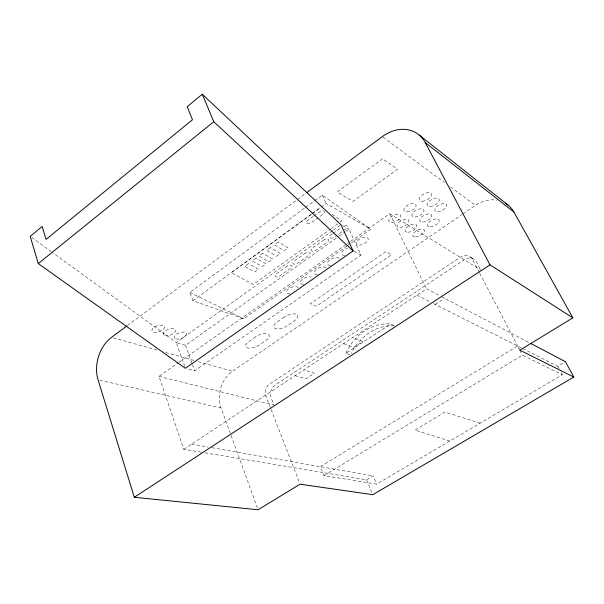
<?xml version="1.0" encoding="UTF-8"?>
<svg xmlns="http://www.w3.org/2000/svg" width="604" height="604" viewBox="0 0 604 604"><rect width="100%" height="100%" fill="white"/><g stroke="black" fill="none" stroke-linecap="round" stroke-linejoin="round"><path stroke-width="0.45" stroke-dasharray="3.02 2.27" d="M127.429 325.533L296.806 199.969M297.568 199.411L305.881 193.242M346.983 246.024L243.669 318.746L192.887 300.686L189.837 292.427L304.839 207.912M305.594 207.353L313.914 201.238M314.676 200.679L322.242 195.122L370.886 229.195L350.841 243.306M192.887 300.686L311.619 214.027M312.374 213.476L326.077 203.472L370.886 229.195M311.536 214.163L231.309 272.721L253.204 284.446L330.328 229.158M312.291 213.612L320.618 207.534M313.25 216.353L307.451 220.573A3.133 1.91 -21.1 0 0 307.036 223.472A3.133 1.91 -21.1 0 0 311.264 222.778L317.961 217.916M313.974 215.824L319.773 211.596A3.156 1.933 -21.8 0 1 323.971 211.136A3.156 1.933 -21.8 0 1 323.17 214.133L318.701 217.372M331.09 228.606L339.493 222.589M340.256 222.038L341.781 220.943L330.448 213.189M332.562 230.758L176.285 342.551L53.024 252.94M333.325 230.207L340.988 224.726M332.208 233.967L330.69 235.047A3.05 1.797 -21.8 0 0 330.214 237.81A3.05 1.797 -21.8 0 0 334.299 237.123L343.057 230.879M332.963 233.423L340.52 228.025M343.789 230.358L345.979 228.803A3.065 1.82 -22.4 0 0 346.832 225.941A3.065 1.82 -22.4 0 0 342.793 226.402M184.748 366.522L176.285 342.551L185.534 345.299L338.202 236.776M338.965 236.224L345.103 231.868M345.873 231.317L348.938 229.135L361.011 255.077L194.639 370.781L187.059 368.75M201.283 452.215L183.744 449.285L159.026 376.368L178.286 362.8M179.056 362.257L346.704 244.091M347.474 243.548L349.784 241.917M350.554 241.381L389.731 213.763L480.678 269.95M347.753 245.481L350.071 243.85M257.432 508.002L221.049 407.934A27.459 21.744 -75.1 0 1 232.48 371.271L462.234 214.412M463.011 213.884L475.476 205.375A31 26.818 -51.8 0 1 497.032 200.173M183.744 449.285L426.537 288.795L440.497 296.119M349.791 354.729L345.881 353.325L390.592 324.001L395.054 325.933A47.958 41.57 -71 0 0 351.339 353.378M435.19 304.408L444.604 298.27M323.925 475.605L522.354 355.167L562.332 374.767L376.594 484.159L323.925 475.605L320.354 466.681L517.56 345.986L519.304 349.323M204.982 452.834L366.56 479.795L373.106 475.907L376.594 484.159M522.588 348.523L557.786 366.288L565.495 361.713M191.528 444.144L208.214 447.058M211.921 447.707L373.106 475.907M99.879 380.203L221.049 407.934M159.026 376.368L273.989 405.088L271 397.432A8.939 7.256 -74.7 0 1 274.729 385.397L464.529 259.607A9.785 8.554 -56 0 1 476.571 262.106L480.263 269.165M113.356 337.81L158.475 350.486M165.7 352.517L193.673 360.369M198.188 361.637L232.48 371.271M295.152 375.643L305.843 378.851L314.405 373.234L303.804 369.927M449.806 441.041L414.918 430.161L444.944 412.064L480.142 423.178M343.616 343.608L353.77 347.391L362.717 341.524L352.661 337.636M189.837 292.427L243.669 318.746M416.888 295.175L430.199 301.894M433.521 303.57L521.75 348.1M441.32 296.549L529.119 342.627M353.884 251.355L361.011 255.077M342.581 225.609L348.938 229.135M470.41 257.01L474.397 259.524M31.725 237.455L52.269 252.389M383.012 137.183L444.401 182.461M450.463 186.93L475.476 205.375M557.786 366.288L559.025 368.599M561.093 372.457L562.332 374.767M479.312 272.479L472.592 259.607A9.86 8.592 -56.2 0 0 460.49 257.108L269.671 383.993A9.007 7.278 -74.6 0 0 265.919 396.111L299.697 483.321M479.75 273.31L519.432 349.361M519.734 350.161L522.354 355.167M389.731 213.763L426.537 288.795M322.242 195.122L326.077 203.472M366.56 479.795L372.109 493.038M185.534 345.299L192.163 363.857M192.472 364.718L194.639 370.781M345.881 353.325A48.32 41.759 -71 0 1 390.592 324.001M303.653 284.242A6.387 3.028 -23.3 0 1 301.555 279.909A6.387 3.028 -23.3 0 1 311.06 277.085M289.928 293.854A6.342 2.99 -22.8 0 1 286.56 291.234A6.342 2.99 -22.8 0 1 292.781 286.877A6.342 2.99 -22.8 0 1 298.278 288.01M317.561 274.503A6.425 3.065 -23.8 0 1 314.344 271.709A6.425 3.065 -23.8 0 1 320.732 267.24A6.425 3.065 -23.8 0 1 326.122 268.501M330.698 265.299A6.47 3.095 -24.3 0 1 327.557 262.43A6.47 3.095 -24.3 0 1 334.02 257.9A6.47 3.095 -24.3 0 1 339.365 259.229M344.952 255.318A6.516 3.141 -24.9 0 1 341.758 252.691A6.516 3.141 -24.9 0 1 347.368 248.116M382.543 158.776L337.191 191.951L352.947 201.426L397.5 169.263L382.543 158.776M248.365 263.661L244.567 266.424L254.737 272.034L258.497 269.308L248.365 263.661M255.99 258.104L252.17 260.89L262.279 266.583L266.07 263.842L255.99 258.104M262.71 253.212L258.859 256.013L268.923 261.781L272.736 259.025L262.71 253.212M270.441 247.587L266.568 250.403L276.564 256.262L280.407 253.491L270.441 247.587M278.225 241.917L274.322 244.756L284.265 250.705L288.138 247.912L278.225 241.917M287.444 265.926L275.937 274.141A2.967 1.714 -19.1 0 0 275.651 276.715A2.967 1.714 -19.1 0 0 279.69 275.998L290.803 268.085A2.982 1.729 -19.6 0 0 291.453 265.428A2.982 1.729 -19.6 0 0 287.444 265.926M305.579 252.978L293.884 261.328A2.997 1.744 -19.9 0 0 293.536 263.963A2.997 1.744 -19.9 0 0 297.591 263.253L308.886 255.213A3.012 1.759 -20.5 0 0 309.603 252.487A3.012 1.759 -20.5 0 0 305.579 252.978M324.031 239.803L312.132 248.297A3.02 1.774 -20.8 0 0 311.724 250.992A3.02 1.774 -20.8 0 0 315.786 250.298L327.277 242.113A3.035 1.789 -21.4 0 0 328.063 239.327A3.035 1.789 -21.4 0 0 324.031 239.803M255.666 336.828L248.44 341.834A9.037 3.971 -21.4 0 0 247.746 347.972A9.037 3.971 -21.4 0 0 259.773 344.65L266.077 340.331A9.06 4.002 -21.6 0 0 267.678 333.891A9.06 4.002 -21.6 0 0 255.666 336.828M284.159 317.123L276.745 322.264A9.143 4.085 -22.2 0 0 275.734 328.689A9.143 4.085 -22.2 0 0 287.836 325.39L294.307 320.958A9.166 4.115 -22.5 0 0 296.224 314.223A9.166 4.115 -22.5 0 0 284.159 317.123M385.76 251.672L310.335 303.669L316.496 306.213L391.422 254.79L385.76 251.672M422.09 201.26A6.803 3.33 -27.9 0 0 431.543 194.677A6.803 3.33 -27.9 0 0 422.362 194.843A6.803 3.33 -27.9 0 0 422.09 201.26M391.777 222.491A6.682 3.254 -26.7 0 0 400.981 216.073A6.682 3.254 -26.7 0 0 391.747 216.368A6.682 3.254 -26.7 0 0 391.777 222.491M406.832 211.944A6.742 3.292 -27.3 0 0 416.156 205.443A6.742 3.292 -27.3 0 0 406.953 205.677A6.742 3.292 -27.3 0 0 406.832 211.944M153.537 332.162A6.621 3.148 -18.6 0 0 164.28 328.221A6.621 3.148 -18.6 0 0 156.866 325.903A6.621 3.148 -18.6 0 0 153.537 332.162M164.824 335.567A6.523 3.065 -18.9 0 0 175.417 331.672A6.523 3.065 -18.9 0 0 168.199 329.422A6.523 3.065 -18.9 0 0 164.824 335.567M175.817 338.874A6.425 2.99 -19.3 0 0 186.251 335.031A6.425 2.99 -19.3 0 0 179.229 332.834A6.425 2.99 -19.3 0 0 175.817 338.874M430.229 226.9A6.478 3.028 -27.5 0 0 439.267 220.717A6.478 3.028 -27.5 0 0 430.561 221.026A6.478 3.028 -27.5 0 0 430.229 226.9M415.627 236.927A6.425 2.997 -26.9 0 0 424.552 230.826A6.425 2.997 -26.9 0 0 415.816 231.189A6.425 2.997 -26.9 0 0 415.627 236.927M359.342 245.209A6.568 3.179 -25.4 0 0 368.289 238.973A6.568 3.179 -25.4 0 0 358.987 239.395A6.568 3.179 -25.4 0 0 359.342 245.209M407.889 232.246A6.508 3.08 -26.9 0 0 416.911 226.039A6.508 3.08 -26.9 0 0 408.01 226.387A6.508 3.08 -26.9 0 0 407.889 232.246M422.641 222.046A6.568 3.111 -27.4 0 0 431.777 215.764A6.568 3.111 -27.4 0 0 422.906 216.051A6.568 3.111 -27.4 0 0 422.641 222.046M437.583 211.725A6.629 3.148 -28 0 0 446.839 205.36A6.629 3.148 -28 0 0 437.998 205.587A6.629 3.148 -28 0 0 437.583 211.725M399.946 227.436A6.599 3.163 -26.8 0 0 409.051 221.124A6.599 3.163 -26.8 0 0 399.991 221.449A6.599 3.163 -26.8 0 0 399.946 227.436M414.85 217.07A6.652 3.201 -27.4 0 0 424.076 210.675A6.652 3.201 -27.4 0 0 415.039 210.939A6.652 3.201 -27.4 0 0 414.85 217.07M429.942 206.56A6.712 3.231 -27.9 0 0 439.297 200.09A6.712 3.231 -27.9 0 0 430.29 200.286A6.712 3.231 -27.9 0 0 429.942 206.56"/><path stroke-width="0.91" d="M202.287 94.232L187.18 106.704L192.472 119.751L46.07 239.426L42.137 226.492L30.2 236.345L38.263 263.571L185.383 368.297L353.098 250.939L340.988 224.726L202.287 94.232L213.771 121.729L353.098 250.939M38.263 263.571L213.771 121.729M126.674 326.092L111.544 337.304A31.914 23.126 -74 0 0 98.037 379.78L134.299 497.273L258.082 509.768L300.037 484.189L372.804 494.691L573.8 377.047L565.495 361.713L530.773 343.487M306.636 192.684L382.257 136.625A36.716 29.649 -55.5 0 1 425.269 142.582L513.913 212.019L572.856 317.855L519.855 350.169L573.8 377.047M134.299 497.273L489.995 264.854L572.856 317.855M419.335 135.145L508.515 205.436M425.269 142.582L489.995 264.854M505.457 203.254A31 26.818 -51.8 0 1 513.913 212.019"/></g></svg>
